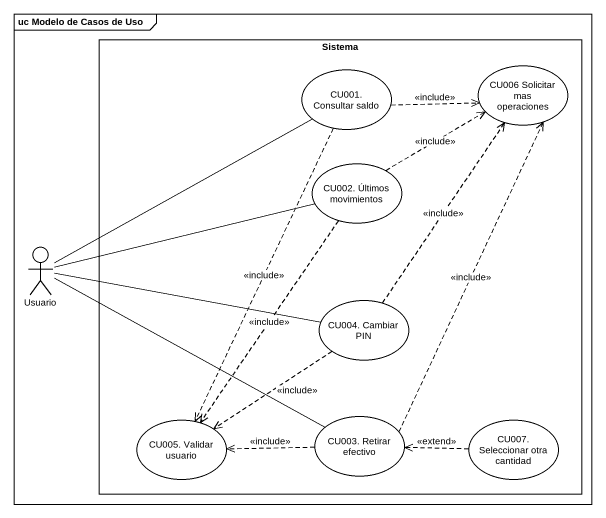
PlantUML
@startuml
mainframe uc Modelo de Casos de Uso
rectangle Sistema {
  usecase "CU001. Consultar saldo" as CU001_Consultar_saldo
  usecase "CU006 Solicitar mas operaciones" as CU006_Solicitar_mas
  usecase "CU002. Últimos movimientos" as CU002_Últimos_movimientos
  usecase "CU004. Cambiar PIN" as CU004_Cambiar_PIN
  usecase "CU005. Validar usuario" as CU005_Validar_usuario
  usecase "CU003. Retirar efectivo" as CU003_Retirar_efectivo
  usecase "CU007. Seleccionar otra cantidad" as CU007_Seleccionar_otra
}
actor Usuario
CU001_Consultar_saldo .right.> CU006_Solicitar_mas : <<include>>
CU001_Consultar_saldo ..> CU005_Validar_usuario : <<include>>
CU002_Últimos_movimientos .right.> CU006_Solicitar_mas : <<include>>
CU002_Últimos_movimientos ..> CU005_Validar_usuario : <<include>>
Usuario -up- CU001_Consultar_saldo
Usuario -right- CU002_Últimos_movimientos
Usuario -right- CU004_Cambiar_PIN
Usuario -right- CU003_Retirar_efectivo
CU004_Cambiar_PIN .up.> CU006_Solicitar_mas : <<include>>
CU004_Cambiar_PIN ..> CU005_Validar_usuario : <<include>>
CU003_Retirar_efectivo .up.> CU006_Solicitar_mas : <<include>>
CU003_Retirar_efectivo .left.> CU005_Validar_usuario : <<include>>
CU007_Seleccionar_otra .left.> CU003_Retirar_efectivo : <<extend>>
@enduml
